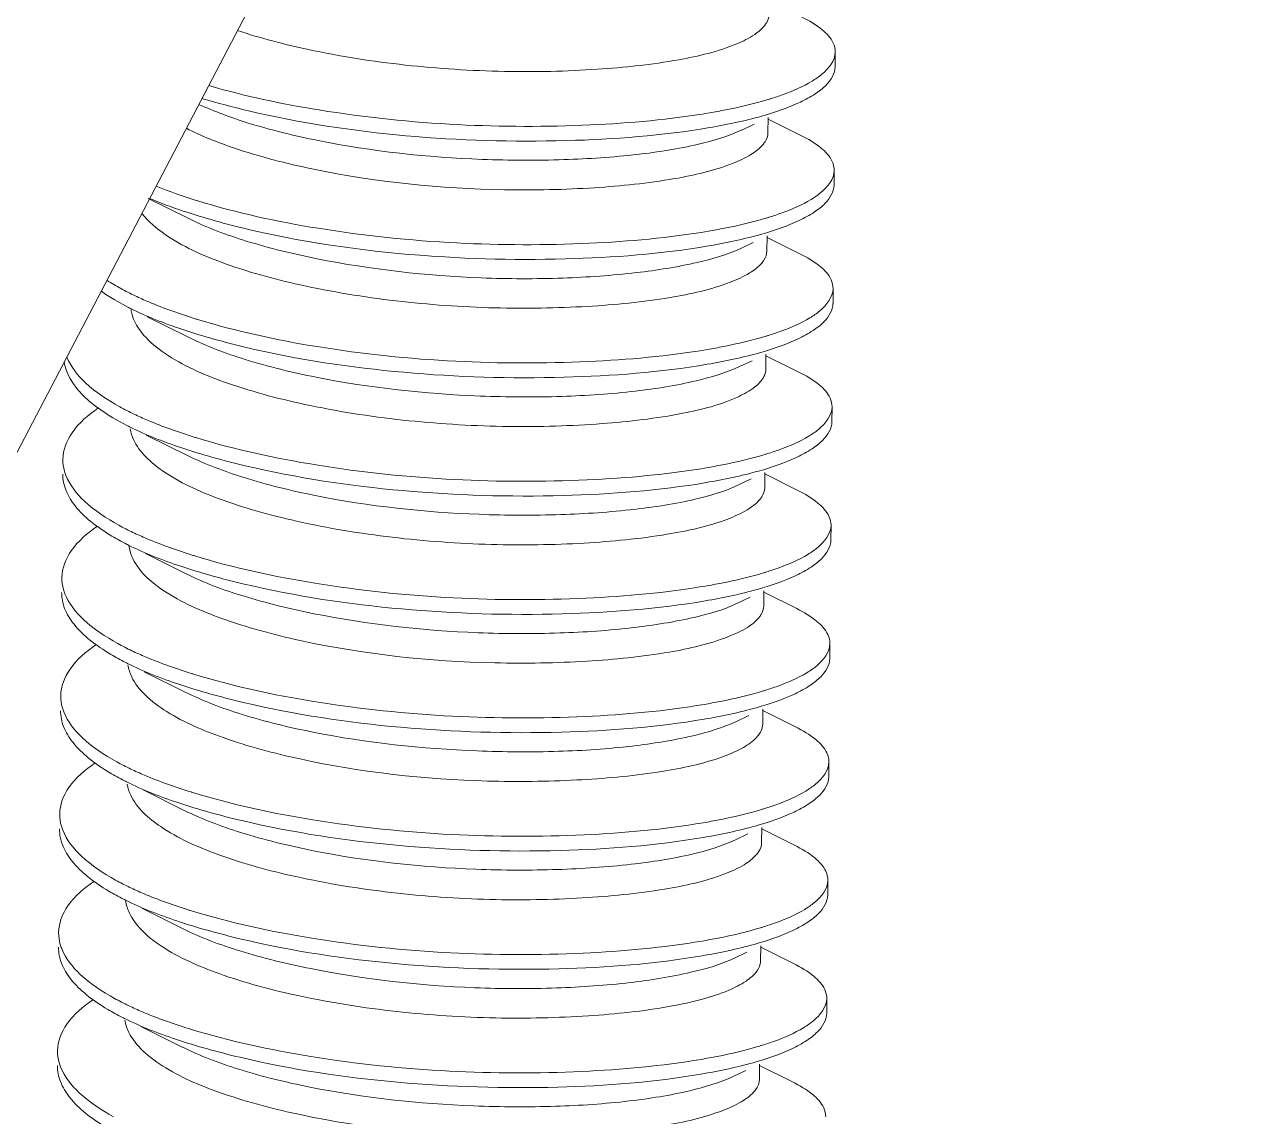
# Model space of a CAD drawing. Header units: millimetres. Extents: x 1334 to 1928, y -1757 to -1337.
# Drawn here: x 1841.753 to 1845.696, y -1485.587 to -1482.034 of the extents above; entities that cross this region are included whole.
import ezdxf

# ---------------------------------------------------------------- set-up
doc = ezdxf.new("R2010")
doc.units = ezdxf.units.MM
doc.header["$LTSCALE"] = 0.1
doc.layers.get('0').update_dxf_attribs({"lineweight": 13})

msp = doc.modelspace()

# ---------------------------------------------------------------- linework, layer by layer
at = {"color": 7, "linetype": 'Continuous'}
for p, q in [((1845.6962, -1475.837), (1838.0075, -1490.5478)), ((1844.3905, -1482.1244), (1844.3901, -1482.1725)), ((1844.1721, -1482.3373), (1844.1717, -1482.387)), ((1844.1721, -1482.3424), (1844.279, -1482.3956)), ((1844.1272, -1482.3587), (1844.0865, -1482.3781)), ((1844.3871, -1482.5093), (1844.3867, -1482.5574)), ((1842.2904, -1482.6673), (1842.1565, -1482.6006)), ((1844.1237, -1482.7435), (1844.0831, -1482.7629)), ((1844.1687, -1482.7221), (1844.1683, -1482.7718)), ((1844.1687, -1482.7272), (1844.2755, -1482.7804)), ((1844.3837, -1482.8941), (1844.3833, -1482.9422)), ((1842.0927, -1482.9554), (1842.0452, -1482.9293)), ((1842.287, -1483.0521), (1842.1531, -1482.9854)), ((1844.1203, -1483.1283), (1844.0796, -1483.1477)), ((1844.1653, -1483.1069), (1844.1648, -1483.1566)), ((1844.1652, -1483.112), (1844.2721, -1483.1652)), ((1844.3803, -1483.2789), (1844.3798, -1483.327)), ((1842.0893, -1483.3402), (1842.0417, -1483.3141)), ((1842.2836, -1483.4369), (1842.1496, -1483.3702)), ((1844.1618, -1483.4917), (1844.1614, -1483.5414)), ((1844.1618, -1483.4968), (1844.2687, -1483.55)), ((1844.1169, -1483.5131), (1844.0762, -1483.5325)), ((1844.3768, -1483.6637), (1844.3764, -1483.7118)), ((1842.0935, -1483.7294), (1842.0972, -1483.7485)), ((1842.2802, -1483.8217), (1842.1477, -1483.7557)), ((1844.1584, -1483.8765), (1844.158, -1483.9262)), ((1844.1584, -1483.8816), (1844.2652, -1483.9348)), ((1844.1134, -1483.8979), (1844.0728, -1483.9173)), ((1844.3734, -1484.0485), (1844.373, -1484.0966)), ((1842.2767, -1484.2065), (1842.1428, -1484.1398)), ((1844.11, -1484.2827), (1844.0694, -1484.3021)), ((1844.155, -1484.2613), (1844.1545, -1484.311)), ((1844.1549, -1484.2664), (1844.2618, -1484.3196)), ((1844.37, -1484.4333), (1844.3695, -1484.4814)), ((1842.2733, -1484.5913), (1842.1394, -1484.5246)), ((1844.1066, -1484.6675), (1844.0659, -1484.6869)), ((1844.1516, -1484.6461), (1844.1511, -1484.6958)), ((1844.1515, -1484.6512), (1844.2584, -1484.7044)), ((1844.3665, -1484.8181), (1844.3661, -1484.8662)), ((1842.2699, -1484.9761), (1842.1359, -1484.9094)), ((1844.1481, -1485.031), (1844.1477, -1485.0806)), ((1844.1481, -1485.036), (1844.255, -1485.0892)), ((1844.1032, -1485.0523), (1844.0625, -1485.0717)), ((1844.3631, -1485.2029), (1844.3627, -1485.251)), ((1842.2664, -1485.3609), (1842.1325, -1485.2942)), ((1844.1447, -1485.4158), (1844.1443, -1485.4654)), ((1844.1447, -1485.4208), (1844.2515, -1485.474)), ((1844.0997, -1485.4371), (1844.0591, -1485.4565))]:
    msp.add_line(p, q, dxfattribs=at)
for centre, radius, start, end in [((1843.8693, -1481.2758), 1.0478, 286.7559, 287.2873), ((1842.9448, -1480.572), 2.131, 252.7477, 252.8982), ((1843.8629, -1481.6498), 1.059, 286.741, 287.267), ((1842.4966, -1482.1126), 0.8912, 241.2181, 244.5474), ((1842.514, -1482.1244), 0.9317, 243.1157, 243.5643), ((1842.9481, -1480.9317), 2.157, 252.7757, 252.9244), ((1843.8569, -1482.0281), 1.066, 286.7691, 287.2911), ((1842.5021, -1482.481), 0.9098, 241.2281, 244.487), ((1842.5117, -1482.5069), 0.9342, 243.1203, 243.5678), ((1842.9397, -1481.3403), 2.1328, 252.7136, 252.8639), ((1843.8597, -1482.4323), 1.0456, 286.7509, 287.2835), ((1842.4942, -1482.8732), 0.9013, 241.2401, 244.5322), ((1842.4477, -1483.0086), 0.8025, 239.3277, 243.2003), ((1842.5049, -1482.8981), 0.927, 243.124, 243.5751), ((1842.9289, -1481.7463), 2.1104, 252.7338, 252.8858), ((1843.8532, -1482.8073), 1.0559, 286.7603, 287.2877), ((1842.4854, -1483.2691), 0.889, 241.2052, 244.5415), ((1842.446, -1483.3909), 0.8055, 239.3192, 243.1751), ((1842.4953, -1483.2958), 0.9127, 243.1048, 243.5625), ((1842.9336, -1482.0991), 2.1434, 252.7791, 252.9288), ((1843.8456, -1483.1815), 1.0671, 286.801, 287.3218), ((1842.493, -1483.6327), 0.9128, 241.2444, 244.4937), ((1842.4531, -1483.7576), 0.8265, 239.3364, 243.0911), ((1842.5052, -1483.6577), 0.9391, 243.0192, 243.4631), ((1842.9377, -1482.4671), 2.1616, 252.7212, 252.8695), ((1843.8502, -1483.5889), 1.0433, 286.7452, 287.279), ((1842.4848, -1484.0261), 0.903, 241.2427, 244.5288), ((1842.4456, -1484.1485), 0.8192, 239.3585, 243.1508), ((1842.4972, -1484.0493), 0.931, 243.0779, 243.5263), ((1842.919, -1482.9007), 2.1105, 252.7223, 252.8742), ((1843.8428, -1483.9614), 1.0563, 286.7611, 287.2882), ((1842.4753, -1484.4234), 0.8891, 241.1955, 244.5301), ((1842.4431, -1484.531), 0.8216, 239.3882, 243.1718), ((1842.498, -1484.4252), 0.9408, 243.0952, 243.5392), ((1842.9158, -1483.2784), 2.1173, 252.7732, 252.9247), ((1843.8369, -1484.3396), 1.0632, 286.7824, 287.3054)]:
    msp.add_arc(centre, radius, start, end, dxfattribs=at)
for points, knots in [([(1842.4466, -1482.0544), (1842.5221, -1482.0796), (1842.7021, -1482.1262), (1842.9929, -1482.1717), (1843.3075, -1482.1917), (1843.6053, -1482.1853), (1843.8585, -1482.1583), (1844.0319, -1482.118), (1844.1248, -1482.0725), (1844.1546, -1482.0472), (1844.1639, -1482.0341)], [0.1209155, 0.1209155, 0.1209155, 0.1209155, 0.2398559, 0.399549, 0.5611024, 0.7117815, 0.8452981, 0.9429042, 0.9758901, 1, 1, 1, 1]), ([(1844.1639, -1482.0341), (1844.1656, -1482.0315), (1844.1716, -1482.0219), (1844.175, -1482.0104), (1844.1751, -1482.0022)], [0, 0, 0, 0, 0.271143, 1, 1, 1, 1]), ([(1844.3905, -1482.1245), (1844.3907, -1482.1145), (1844.3834, -1482.0856), (1844.3441, -1482.0448), (1844.3055, -1482.0223), (1844.2824, -1482.0108)], [0, 0, 0, 0, 0.182671, 0.525985, 1, 1, 1, 1]), ([(1844.3151, -1482.2192), (1844.3262, -1482.2124), (1844.3595, -1482.19), (1844.3902, -1482.1526), (1844.3905, -1482.1245)], [0, 0, 0, 0, 0.31691, 1, 1, 1, 1]), ([(1844.3901, -1482.1724), (1844.3899, -1482.1947), (1844.3673, -1482.2301), (1844.3233, -1482.2633), (1844.2937, -1482.2795), (1844.277, -1482.2875)], [0, 0, 0, 0, 0.399439, 0.66833, 1, 1, 1, 1]), ([(1842.3531, -1482.2334), (1842.4707, -1482.2679), (1842.7396, -1482.3244), (1843.1554, -1482.3677), (1843.5806, -1482.3682), (1843.8537, -1482.344), (1843.9817, -1482.3222)], [0.0196455, 0.0196455, 0.0196455, 0.0196455, 0.2393081, 0.510128, 0.7674754, 1, 1, 1, 1]), ([(1844.1807, -1482.2763), (1844.1941, -1482.2721), (1844.2403, -1482.2566), (1844.2855, -1482.2372), (1844.3151, -1482.2192)], [0, 0, 0, 0, 0.289156, 1, 1, 1, 1]), ([(1843.9813, -1482.3703), (1843.8278, -1482.3965), (1843.4978, -1482.4216), (1842.995, -1482.4071), (1842.5988, -1482.3477), (1842.3812, -1482.2903), (1842.3312, -1482.2752)], [0, 0, 0, 0, 0.2451461, 0.5191189, 0.7912616, 0.8734191, 0.8734191, 0.8734191, 0.8734191]), ([(1842.321, -1482.2948), (1842.3719, -1482.3182), (1842.4998, -1482.3646), (1842.8055, -1482.4392), (1843.1522, -1482.4762), (1843.4998, -1482.4776), (1843.735, -1482.4621), (1843.9292, -1482.4322), (1844.0417, -1482.399), (1844.0864, -1482.3777)], [0.0163337, 0.0163337, 0.0163337, 0.0163337, 0.1083606, 0.238672, 0.5324261, 0.6776914, 0.8091448, 0.9187459, 1, 1, 1, 1]), ([(1844.277, -1482.2875), (1844.2367, -1482.3066), (1844.1389, -1482.3395), (1844.0384, -1482.3605), (1843.9813, -1482.3703)], [0, 0, 0, 0, 0.434742, 1, 1, 1, 1]), ([(1843.9817, -1482.3222), (1843.9991, -1482.3192), (1844.0629, -1482.3075), (1844.1262, -1482.2927), (1844.1714, -1482.2791)], [0, 0, 0, 0, 0.272975, 1, 1, 1, 1]), ([(1842.2804, -1482.3724), (1842.3293, -1482.3979), (1842.4653, -1482.4512), (1842.8076, -1482.5386), (1843.2041, -1482.5783), (1843.5974, -1482.5702), (1843.8458, -1482.5444), (1844.0176, -1482.506), (1844.1123, -1482.4625), (1844.1441, -1482.4386), (1844.1549, -1482.426)], [0.0218929, 0.0218929, 0.0218929, 0.0218929, 0.1059719, 0.242702, 0.559928, 0.708789, 0.8415408, 0.9404738, 0.9746554, 1, 1, 1, 1]), ([(1844.1549, -1482.426), (1844.1575, -1482.4229), (1844.1662, -1482.4116), (1844.1716, -1482.3973), (1844.1717, -1482.387)], [0, 0, 0, 0, 0.279207, 1, 1, 1, 1]), ([(1844.3871, -1482.5093), (1844.3872, -1482.4993), (1844.3798, -1482.4704), (1844.3408, -1482.4295), (1844.3021, -1482.4071), (1844.279, -1482.3956)], [0, 0, 0, 0, 0.182816, 0.525588, 1, 1, 1, 1]), ([(1844.3117, -1482.604), (1844.3228, -1482.5972), (1844.3561, -1482.5748), (1844.3869, -1482.5374), (1844.3871, -1482.5093)], [0, 0, 0, 0, 0.317104, 1, 1, 1, 1]), ([(1844.3867, -1482.5572), (1844.3865, -1482.5795), (1844.3638, -1482.6149), (1844.3198, -1482.6481), (1844.2902, -1482.6644), (1844.2735, -1482.6723)], [0, 0, 0, 0, 0.399324, 0.668868, 1, 1, 1, 1]), ([(1843.9779, -1482.7551), (1843.8244, -1482.7813), (1843.4944, -1482.8065), (1842.9916, -1482.7918), (1842.5752, -1482.7295), (1842.3012, -1482.6543), (1842.1967, -1482.6158), (1842.1611, -1482.6007)], [0, 0, 0, 0, 0.2450994, 0.519159, 0.7912945, 0.9054064, 0.9662471, 0.9662471, 0.9662471, 0.9662471]), ([(1842.3181, -1482.6088), (1842.4458, -1482.6481), (1842.7252, -1482.7081), (1843.152, -1482.7525), (1843.5771, -1482.7531), (1843.8503, -1482.7288), (1843.9783, -1482.707)], [0, 0, 0, 0, 0.23934, 0.510077, 0.767437, 1, 1, 1, 1]), ([(1844.1772, -1482.6611), (1844.1907, -1482.6569), (1844.2369, -1482.6414), (1844.2821, -1482.622), (1844.3117, -1482.604)], [0, 0, 0, 0, 0.289656, 1, 1, 1, 1]), ([(1842.2905, -1482.6673), (1842.3496, -1482.6967), (1842.4867, -1482.7471), (1842.8022, -1482.8231), (1843.1486, -1482.8618), (1843.4964, -1482.8628), (1843.7315, -1482.8466), (1843.9255, -1482.8161), (1844.0383, -1482.784), (1844.0831, -1482.7629)], [0, 0, 0, 0, 0.108411, 0.238483, 0.532433, 0.677682, 0.809227, 0.918674, 1, 1, 1, 1]), ([(1843.9783, -1482.707), (1843.9957, -1482.704), (1844.0595, -1482.6924), (1844.1228, -1482.6775), (1844.1679, -1482.6639)], [0, 0, 0, 0, 0.273071, 1, 1, 1, 1]), ([(1844.2735, -1482.6723), (1844.2333, -1482.6914), (1844.1355, -1482.7243), (1844.035, -1482.7454), (1843.9779, -1482.7551)], [0, 0, 0, 0, 0.434927, 1, 1, 1, 1]), ([(1842.2116, -1482.718), (1842.2676, -1482.7567), (1842.4125, -1482.8211), (1842.6653, -1482.89), (1842.9634, -1482.9387), (1843.2762, -1482.9608), (1843.5747, -1482.956), (1843.8314, -1482.9313), (1844.0093, -1482.8922), (1844.1078, -1482.8483), (1844.1407, -1482.8237), (1844.1516, -1482.8106)], [0, 0, 0, 0, 0.101868, 0.234651, 0.392321, 0.553449, 0.703792, 0.838892, 0.939695, 0.974534, 1, 1, 1, 1]), ([(1844.1516, -1482.8106), (1844.1541, -1482.8076), (1844.1626, -1482.7963), (1844.168, -1482.782), (1844.1681, -1482.7718)], [0, 0, 0, 0, 0.277996, 1, 1, 1, 1]), ([(1844.3836, -1482.8941), (1844.3837, -1482.8841), (1844.3766, -1482.8552), (1844.3373, -1482.8143), (1844.2986, -1482.7919), (1844.2754, -1482.7804)], [0, 0, 0, 0, 0.182493, 0.525339, 1, 1, 1, 1]), ([(1844.3082, -1482.9888), (1844.3194, -1482.982), (1844.3528, -1482.9597), (1844.3832, -1482.9221), (1844.3836, -1482.8941)], [0, 0, 0, 0, 0.31803, 1, 1, 1, 1]), ([(1842.1136, -1482.9173), (1842.1282, -1482.9243), (1842.192, -1482.9529), (1842.2581, -1482.976), (1842.3094, -1482.9919)], [0, 0, 0, 0, 0.232417, 1, 1, 1, 1]), ([(1844.3832, -1482.942), (1844.3831, -1482.9643), (1844.3604, -1482.9997), (1844.3164, -1483.0329), (1844.2868, -1483.0492), (1844.2701, -1483.0571)], [0, 0, 0, 0, 0.399523, 0.669056, 1, 1, 1, 1]), ([(1843.9744, -1483.1399), (1843.821, -1483.1661), (1843.4909, -1483.1913), (1842.988, -1483.1766), (1842.5716, -1483.1143), (1842.277, -1483.0334), (1842.153, -1482.9854), (1842.0993, -1482.9587)], [0, 0, 0, 0, 0.245143, 0.519204, 0.791347, 0.905482, 1, 1, 1, 1]), ([(1842.1006, -1482.9617), (1842.1014, -1482.9676), (1842.1065, -1482.9927), (1842.1192, -1483.0158), (1842.1308, -1483.0315)], [0, 0, 0, 0, 0.233019, 1, 1, 1, 1]), ([(1842.3147, -1482.9936), (1842.4425, -1483.0328), (1842.7218, -1483.093), (1843.1486, -1483.1373), (1843.5737, -1483.1378), (1843.8468, -1483.1136), (1843.9748, -1483.0918)], [0, 0, 0, 0, 0.239391, 0.510105, 0.767352, 1, 1, 1, 1]), ([(1844.1737, -1483.0459), (1844.1872, -1483.0417), (1844.2334, -1483.0262), (1844.2786, -1483.0068), (1844.3082, -1482.9888)], [0, 0, 0, 0, 0.289454, 1, 1, 1, 1]), ([(1842.1308, -1483.0315), (1842.1362, -1483.0387), (1842.1623, -1483.0696), (1842.1948, -1483.0945), (1842.2212, -1483.1115)], [0, 0, 0, 0, 0.222462, 1, 1, 1, 1]), ([(1842.2871, -1483.0516), (1842.3461, -1483.0814), (1842.4832, -1483.1323), (1842.7988, -1483.2086), (1843.1453, -1483.2454), (1843.493, -1483.2479), (1843.7282, -1483.2321), (1843.9222, -1483.2011), (1844.0347, -1483.1681), (1844.0796, -1483.1471)], [0, 0, 0, 0, 0.108509, 0.238653, 0.532436, 0.677642, 0.809214, 0.918698, 1, 1, 1, 1]), ([(1844.2701, -1483.0571), (1844.2298, -1483.0762), (1844.132, -1483.1091), (1844.0315, -1483.1302), (1843.9744, -1483.1399)], [0, 0, 0, 0, 0.435068, 1, 1, 1, 1]), ([(1843.9748, -1483.0918), (1843.9923, -1483.0888), (1844.0561, -1483.0772), (1844.1193, -1483.0623), (1844.1644, -1483.0487)], [0, 0, 0, 0, 0.273198, 1, 1, 1, 1]), ([(1842.0417, -1483.3141), (1842.0177, -1483.2998), (1841.9746, -1483.2705), (1841.9149, -1483.2144), (1841.8879, -1483.1625), (1841.8832, -1483.1324)], [0, 0, 0, 0, 0.3146154, 0.5822815, 0.9238418, 0.9238418, 0.9238418, 0.9238418]), ([(1841.8921, -1483.1165), (1841.9047, -1483.1486), (1841.957, -1483.2131), (1842.0244, -1483.2566), (1842.0641, -1483.2785)], [0, 0, 0, 0, 0.432167, 1, 1, 1, 1]), ([(1842.2212, -1483.1115), (1842.2808, -1483.15), (1842.4335, -1483.2141), (1842.6969, -1483.2824), (1843.0038, -1483.3285), (1843.3216, -1483.3465), (1843.62, -1483.3382), (1843.8702, -1483.309), (1844.039, -1483.2669), (1844.1256, -1483.2194), (1844.1519, -1483.1933), (1844.1588, -1483.1799)], [0, 0, 0, 0, 0.106143, 0.244908, 0.406927, 0.569276, 0.720595, 0.85255, 0.946509, 0.977466, 1, 1, 1, 1]), ([(1844.3803, -1483.2789), (1844.3804, -1483.2689), (1844.3731, -1483.24), (1844.3339, -1483.1992), (1844.2952, -1483.1767), (1844.2721, -1483.1652)], [0, 0, 0, 0, 0.182662, 0.525902, 1, 1, 1, 1]), ([(1841.993, -1483.283), (1841.9614, -1483.3051), (1841.907, -1483.3497), (1841.8789, -1483.4182), (1841.8787, -1483.4487)], [0, 0, 0, 0, 0.558994, 1, 1, 1, 1]), ([(1842.1102, -1483.3021), (1842.1248, -1483.3091), (1842.1885, -1483.3377), (1842.2547, -1483.3608), (1842.3059, -1483.3767)], [0, 0, 0, 0, 0.231615, 1, 1, 1, 1]), ([(1844.3048, -1483.3736), (1844.3159, -1483.3669), (1844.3493, -1483.3444), (1844.3799, -1483.307), (1844.3803, -1483.2789)], [0, 0, 0, 0, 0.317154, 1, 1, 1, 1]), ([(1844.3798, -1483.3269), (1844.3797, -1483.3491), (1844.3569, -1483.3845), (1844.313, -1483.4178), (1844.2834, -1483.434), (1844.2667, -1483.4419)], [0, 0, 0, 0, 0.39969, 0.66864, 1, 1, 1, 1]), ([(1843.971, -1483.5247), (1843.8175, -1483.5508), (1843.4875, -1483.5761), (1842.9846, -1483.5614), (1842.5682, -1483.4991), (1842.2736, -1483.4181), (1842.1496, -1483.3702), (1842.0958, -1483.3435)], [0, 0, 0, 0, 0.245194, 0.51919, 0.791345, 0.905531, 1, 1, 1, 1]), ([(1842.0978, -1483.3503), (1842.0997, -1483.3623), (1842.118, -1483.4182), (1842.1646, -1483.4595), (1842.2021, -1483.4858)], [0, 0, 0, 0, 0.209243, 1, 1, 1, 1]), ([(1842.3113, -1483.3784), (1842.4389, -1483.4177), (1842.7183, -1483.4777), (1843.1451, -1483.5221), (1843.5702, -1483.5226), (1843.8434, -1483.4985), (1843.9714, -1483.4766)], [0, 0, 0, 0, 0.239328, 0.510059, 0.767458, 1, 1, 1, 1]), ([(1844.1704, -1483.4307), (1844.1838, -1483.4265), (1844.23, -1483.411), (1844.2752, -1483.3916), (1844.3048, -1483.3736)], [0, 0, 0, 0, 0.289176, 1, 1, 1, 1]), ([(1841.8787, -1483.4487), (1841.8786, -1483.4619), (1841.8812, -1483.48), (1841.887, -1483.497), (1841.8887, -1483.5013)], [0, 0, 0, 0, 0.740902, 1, 1, 1, 1]), ([(1842.2838, -1483.4364), (1842.3429, -1483.4658), (1842.4799, -1483.5166), (1842.7952, -1483.5936), (1843.1419, -1483.6307), (1843.4896, -1483.632), (1843.7247, -1483.6164), (1843.9189, -1483.5866), (1844.0314, -1483.5535), (1844.0761, -1483.5322)], [0, 0, 0, 0, 0.108352, 0.238658, 0.532426, 0.677695, 0.809146, 0.918743, 1, 1, 1, 1]), ([(1844.2667, -1483.4419), (1844.2264, -1483.461), (1844.1286, -1483.4939), (1844.0281, -1483.515), (1843.971, -1483.5247)], [0, 0, 0, 0, 0.435011, 1, 1, 1, 1]), ([(1843.9714, -1483.4766), (1843.9888, -1483.4736), (1844.0526, -1483.4619), (1844.1159, -1483.4471), (1844.1611, -1483.4335)], [0, 0, 0, 0, 0.272952, 1, 1, 1, 1]), ([(1842.0383, -1483.6989), (1842.0143, -1483.6846), (1841.9712, -1483.6553), (1841.9067, -1483.5946), (1841.8778, -1483.5341), (1841.8782, -1483.497)], [0, 0, 0, 0, 0.314543, 0.582275, 1, 1, 1, 1]), ([(1842.2021, -1483.4858), (1842.2576, -1483.5247), (1842.402, -1483.5893), (1842.654, -1483.6587), (1842.952, -1483.7078), (1843.2651, -1483.7303), (1843.5643, -1483.726), (1843.8218, -1483.7011), (1844.0007, -1483.6626), (1844.0997, -1483.6184), (1844.133, -1483.5939), (1844.1442, -1483.5809)], [0, 0, 0, 0, 0.101356, 0.233656, 0.391006, 0.552259, 0.702794, 0.838089, 0.939365, 0.974303, 1, 1, 1, 1]), ([(1841.8887, -1483.5013), (1841.9013, -1483.5334), (1841.9536, -1483.5978), (1842.0209, -1483.6415), (1842.0606, -1483.6633)], [0, 0, 0, 0, 0.432191, 1, 1, 1, 1]), ([(1844.1442, -1483.5809), (1844.1469, -1483.5778), (1844.1558, -1483.5664), (1844.1613, -1483.5518), (1844.1614, -1483.5414)], [0, 0, 0, 0, 0.279941, 1, 1, 1, 1]), ([(1844.3768, -1483.6637), (1844.3769, -1483.6537), (1844.3695, -1483.6248), (1844.3305, -1483.5839), (1844.2918, -1483.5615), (1844.2687, -1483.55)], [0, 0, 0, 0, 0.182817, 0.525618, 1, 1, 1, 1]), ([(1841.9896, -1483.6678), (1841.958, -1483.6899), (1841.9035, -1483.7345), (1841.8757, -1483.803), (1841.8753, -1483.8335)], [0, 0, 0, 0, 0.558751, 1, 1, 1, 1]), ([(1842.1067, -1483.6869), (1842.1213, -1483.6939), (1842.1851, -1483.7224), (1842.2512, -1483.7456), (1842.3025, -1483.7615)], [0, 0, 0, 0, 0.23125, 1, 1, 1, 1]), ([(1844.3014, -1483.7584), (1844.3125, -1483.7516), (1844.3458, -1483.7292), (1844.3766, -1483.6918), (1844.3768, -1483.6637)], [0, 0, 0, 0, 0.316857, 1, 1, 1, 1]), ([(1843.9676, -1483.9095), (1843.8141, -1483.9357), (1843.4841, -1483.9609), (1842.9812, -1483.9463), (1842.5649, -1483.8839), (1842.2702, -1483.803), (1842.1461, -1483.755), (1842.0924, -1483.7283)], [0, 0, 0, 0, 0.245205, 0.519144, 0.791321, 0.905488, 1, 1, 1, 1]), ([(1844.3764, -1483.7117), (1844.3761, -1483.7339), (1844.3536, -1483.7693), (1844.3096, -1483.8026), (1844.28, -1483.8188), (1844.2633, -1483.8267)], [0, 0, 0, 0, 0.399515, 0.668198, 1, 1, 1, 1]), ([(1842.0972, -1483.7485), (1842.1004, -1483.76), (1842.1236, -1483.8127), (1842.1698, -1483.8513), (1842.2071, -1483.8764)], [0, 0, 0, 0, 0.209387, 1, 1, 1, 1]), ([(1842.3078, -1483.7632), (1842.4355, -1483.8025), (1842.7149, -1483.8625), (1843.1417, -1483.9069), (1843.5668, -1483.9075), (1843.84, -1483.8832), (1843.968, -1483.8614)], [0, 0, 0, 0, 0.239336, 0.510066, 0.767457, 1, 1, 1, 1]), ([(1844.1669, -1483.8155), (1844.1804, -1483.8113), (1844.2266, -1483.7958), (1844.2718, -1483.7764), (1844.3014, -1483.7584)], [0, 0, 0, 0, 0.289323, 1, 1, 1, 1]), ([(1841.8753, -1483.8335), (1841.8751, -1483.8467), (1841.8777, -1483.8648), (1841.8835, -1483.8818), (1841.8852, -1483.8861)], [0, 0, 0, 0, 0.740756, 1, 1, 1, 1]), ([(1842.2802, -1483.8217), (1842.3393, -1483.8512), (1842.4764, -1483.9015), (1842.7919, -1483.9775), (1843.1384, -1484.0161), (1843.4861, -1484.0173), (1843.7212, -1484.0011), (1843.9152, -1483.9705), (1844.028, -1483.9384), (1844.0728, -1483.9173)], [0, 0, 0, 0, 0.108424, 0.238482, 0.532433, 0.677676, 0.809232, 0.918669, 1, 1, 1, 1]), ([(1844.2633, -1483.8267), (1844.223, -1483.8458), (1844.1252, -1483.8787), (1844.0247, -1483.8998), (1843.9676, -1483.9095)], [0, 0, 0, 0, 0.434922, 1, 1, 1, 1]), ([(1843.968, -1483.8614), (1843.9854, -1483.8584), (1844.0492, -1483.8468), (1844.1125, -1483.8319), (1844.1577, -1483.8183)], [0, 0, 0, 0, 0.273224, 1, 1, 1, 1]), ([(1842.0349, -1484.0837), (1842.0109, -1484.0694), (1841.9678, -1484.0404), (1841.9155, -1483.9904), (1841.8824, -1483.9375), (1841.8746, -1483.8994), (1841.8748, -1483.8818)], [0, 0, 0, 0, 0.31264, 0.578697, 0.802795, 1, 1, 1, 1]), ([(1841.8852, -1483.8861), (1841.8978, -1483.9182), (1841.9501, -1483.9826), (1842.0175, -1484.0262), (1842.0572, -1484.0481)], [0, 0, 0, 0, 0.432418, 1, 1, 1, 1]), ([(1842.2071, -1483.8764), (1842.2641, -1483.9146), (1842.4107, -1483.9783), (1842.7684, -1484.0741), (1843.1711, -1484.1172), (1843.5733, -1484.11), (1843.8281, -1484.0846), (1844.0039, -1484.0451), (1844.1005, -1484.001), (1844.1325, -1483.9763), (1844.1428, -1483.9632)], [0, 0, 0, 0, 0.103056, 0.23719, 0.556158, 0.706499, 0.840914, 0.940625, 0.974962, 1, 1, 1, 1]), ([(1844.1428, -1483.9632), (1844.1451, -1483.9603), (1844.1529, -1483.9494), (1844.1577, -1483.9359), (1844.1578, -1483.9262)], [0, 0, 0, 0, 0.275665, 1, 1, 1, 1]), ([(1844.3732, -1484.0485), (1844.3734, -1484.0386), (1844.3663, -1484.0096), (1844.327, -1483.9688), (1844.2884, -1483.9463), (1844.2652, -1483.9348)], [0, 0, 0, 0, 0.182368, 0.525216, 1, 1, 1, 1]), ([(1844.2982, -1484.1432), (1844.3094, -1484.1365), (1844.3428, -1484.1141), (1844.3727, -1484.0765), (1844.3732, -1484.0485)], [0, 0, 0, 0, 0.318469, 1, 1, 1, 1]), ([(1841.9862, -1484.0526), (1841.9546, -1484.0747), (1841.9002, -1484.1193), (1841.8722, -1484.1878), (1841.8718, -1484.2183)], [0, 0, 0, 0, 0.558562, 1, 1, 1, 1]), ([(1842.1033, -1484.0717), (1842.1179, -1484.0787), (1842.1817, -1484.1073), (1842.2478, -1484.1304), (1842.2991, -1484.1463)], [0, 0, 0, 0, 0.232179, 1, 1, 1, 1]), ([(1843.9641, -1484.2943), (1843.8107, -1484.3205), (1843.4807, -1484.3457), (1842.9778, -1484.3311), (1842.5615, -1484.2686), (1842.2668, -1484.1879), (1842.1428, -1484.1398), (1842.089, -1484.1131)], [0, 0, 0, 0, 0.245119, 0.51911, 0.791334, 0.905406, 1, 1, 1, 1]), ([(1842.0905, -1484.1173), (1842.0924, -1484.1309), (1842.1043, -1484.1676), (1842.1478, -1484.2216), (1842.1916, -1484.2539), (1842.217, -1484.2698)], [0, 0, 0, 0, 0.202307, 0.558435, 1, 1, 1, 1]), ([(1844.3729, -1484.0965), (1844.3726, -1484.1187), (1844.3502, -1484.1541), (1844.3061, -1484.1873), (1844.2765, -1484.2036), (1844.2598, -1484.2115)], [0, 0, 0, 0, 0.399135, 0.668459, 1, 1, 1, 1]), ([(1842.3044, -1484.148), (1842.4321, -1484.1872), (1842.7115, -1484.2474), (1843.1383, -1484.2917), (1843.5634, -1484.2922), (1843.8366, -1484.2681), (1843.9646, -1484.2462)], [0, 0, 0, 0, 0.239366, 0.510117, 0.767365, 1, 1, 1, 1]), ([(1844.1634, -1484.2003), (1844.1768, -1484.1961), (1844.2231, -1484.1806), (1844.2684, -1484.1612), (1844.2982, -1484.1432)], [0, 0, 0, 0, 0.288621, 1, 1, 1, 1]), ([(1842.2768, -1484.206), (1842.3359, -1484.2358), (1842.4729, -1484.2867), (1842.7885, -1484.3631), (1843.1351, -1484.3997), (1843.4827, -1484.4022), (1843.7179, -1484.3865), (1843.912, -1484.3556), (1844.0244, -1484.3225), (1844.0693, -1484.3015)], [0, 0, 0, 0, 0.108503, 0.238667, 0.532435, 0.677644, 0.809206, 0.918705, 1, 1, 1, 1]), ([(1843.9646, -1484.2462), (1843.982, -1484.2433), (1844.0458, -1484.2316), (1844.109, -1484.2167), (1844.1541, -1484.2031)], [0, 0, 0, 0, 0.273353, 1, 1, 1, 1]), ([(1841.8718, -1484.2183), (1841.8717, -1484.2316), (1841.8743, -1484.2496), (1841.8801, -1484.2666), (1841.8818, -1484.2709)], [0, 0, 0, 0, 0.740795, 1, 1, 1, 1]), ([(1844.2598, -1484.2115), (1844.2196, -1484.2306), (1844.1218, -1484.2635), (1844.0213, -1484.2846), (1843.9641, -1484.2943)], [0, 0, 0, 0, 0.434827, 1, 1, 1, 1]), ([(1842.0316, -1484.4685), (1842.0076, -1484.4542), (1841.9643, -1484.4252), (1841.9121, -1484.3752), (1841.8789, -1484.3223), (1841.8713, -1484.2842), (1841.8715, -1484.2666)], [0, 0, 0, 0, 0.312937, 0.579028, 0.803025, 1, 1, 1, 1]), ([(1841.8818, -1484.2709), (1841.8944, -1484.303), (1841.9468, -1484.3675), (1842.0141, -1484.4111), (1842.0538, -1484.4329)], [0, 0, 0, 0, 0.432321, 1, 1, 1, 1]), ([(1842.217, -1484.2698), (1842.2739, -1484.3055), (1842.417, -1484.3659), (1842.7635, -1484.4578), (1843.1519, -1484.5004), (1843.5415, -1484.4961), (1843.7933, -1484.4736), (1843.9715, -1484.438), (1844.0748, -1484.3973), (1844.1117, -1484.3746), (1844.1254, -1484.3625)], [0, 0, 0, 0, 0.102685, 0.235145, 0.548008, 0.695897, 0.830516, 0.934597, 0.971974, 1, 1, 1, 1]), ([(1844.1254, -1484.3625), (1844.1298, -1484.3586), (1844.144, -1484.3448), (1844.1544, -1484.3251), (1844.1545, -1484.311)], [0, 0, 0, 0, 0.293679, 1, 1, 1, 1]), ([(1844.3699, -1484.4333), (1844.37, -1484.4234), (1844.3628, -1484.3944), (1844.3236, -1484.3536), (1844.285, -1484.3312), (1844.2618, -1484.3196)], [0, 0, 0, 0, 0.182701, 0.52565, 1, 1, 1, 1]), ([(1841.9828, -1484.4374), (1841.9511, -1484.4595), (1841.8967, -1484.5041), (1841.8686, -1484.5726), (1841.8684, -1484.6031)], [0, 0, 0, 0, 0.558918, 1, 1, 1, 1]), ([(1844.2945, -1484.528), (1844.3057, -1484.5213), (1844.339, -1484.4989), (1844.3697, -1484.4614), (1844.3699, -1484.4333)], [0, 0, 0, 0, 0.317455, 1, 1, 1, 1]), ([(1842.0999, -1484.4565), (1842.1145, -1484.4635), (1842.1783, -1484.4921), (1842.2444, -1484.5152), (1842.2956, -1484.5311)], [0, 0, 0, 0, 0.232013, 1, 1, 1, 1]), ([(1844.3695, -1484.4813), (1844.3692, -1484.5035), (1844.3467, -1484.539), (1844.3027, -1484.5721), (1844.2731, -1484.5884), (1844.2564, -1484.5963)], [0, 0, 0, 0, 0.399206, 0.669003, 1, 1, 1, 1]), ([(1843.9607, -1484.6791), (1843.8073, -1484.7053), (1843.4773, -1484.7305), (1842.9744, -1484.716), (1842.5581, -1484.6532), (1842.2633, -1484.5728), (1842.1393, -1484.5247), (1842.0856, -1484.4979)], [0, 0, 0, 0, 0.245095, 0.519116, 0.791339, 0.905484, 1, 1, 1, 1]), ([(1842.0877, -1484.5061), (1842.0899, -1484.5183), (1842.1095, -1484.5755), (1842.158, -1484.6172), (1842.197, -1484.6438)], [0, 0, 0, 0, 0.208219, 1, 1, 1, 1]), ([(1842.301, -1484.5328), (1842.4287, -1484.5721), (1842.7081, -1484.6321), (1843.1349, -1484.6765), (1843.56, -1484.6771), (1843.8332, -1484.6529), (1843.9611, -1484.631)], [0, 0, 0, 0, 0.239346, 0.510068, 0.76744, 1, 1, 1, 1]), ([(1844.1601, -1484.5851), (1844.1736, -1484.5809), (1844.2197, -1484.5655), (1844.2649, -1484.546), (1844.2945, -1484.528)], [0, 0, 0, 0, 0.289262, 1, 1, 1, 1]), ([(1841.8684, -1484.6031), (1841.8683, -1484.6164), (1841.8709, -1484.6344), (1841.8767, -1484.6514), (1841.8784, -1484.6557)], [0, 0, 0, 0, 0.740867, 1, 1, 1, 1]), ([(1842.2735, -1484.5908), (1842.3326, -1484.6202), (1842.4696, -1484.671), (1842.7849, -1484.748), (1843.1316, -1484.7852), (1843.4793, -1484.7864), (1843.7144, -1484.7708), (1843.9085, -1484.741), (1844.0211, -1484.7079), (1844.0658, -1484.6866)], [0, 0, 0, 0, 0.108346, 0.238643, 0.532427, 0.677698, 0.809148, 0.918739, 1, 1, 1, 1]), ([(1844.2564, -1484.5963), (1844.2161, -1484.6154), (1844.1183, -1484.6483), (1844.0179, -1484.6694), (1843.9607, -1484.6791)], [0, 0, 0, 0, 0.434774, 1, 1, 1, 1]), ([(1843.9611, -1484.631), (1843.9786, -1484.6281), (1844.0424, -1484.6163), (1844.1056, -1484.6015), (1844.1508, -1484.588)], [0, 0, 0, 0, 0.272936, 1, 1, 1, 1]), ([(1842.0281, -1484.8533), (1842.004, -1484.839), (1841.9608, -1484.81), (1841.9087, -1484.7599), (1841.8755, -1484.7071), (1841.8678, -1484.669), (1841.868, -1484.6514)], [0, 0, 0, 0, 0.313091, 0.579023, 0.803027, 1, 1, 1, 1]), ([(1841.8784, -1484.6557), (1841.891, -1484.6878), (1841.9433, -1484.7522), (1842.0106, -1484.7959), (1842.0503, -1484.8177)], [0, 0, 0, 0, 0.432178, 1, 1, 1, 1]), ([(1842.197, -1484.6438), (1842.2532, -1484.6822), (1842.3984, -1484.746), (1842.6509, -1484.8147), (1842.9484, -1484.8629), (1843.2602, -1484.8848), (1843.5577, -1484.8801), (1843.8135, -1484.8552), (1843.9912, -1484.8167), (1844.0896, -1484.7728), (1844.1226, -1484.7483), (1844.1338, -1484.7354)], [0, 0, 0, 0, 0.102112, 0.235181, 0.392687, 0.553589, 0.703753, 0.8386, 0.939509, 0.974377, 1, 1, 1, 1]), ([(1844.1338, -1484.7354), (1844.1364, -1484.7323), (1844.1453, -1484.7209), (1844.151, -1484.7063), (1844.1511, -1484.6958)], [0, 0, 0, 0, 0.279768, 1, 1, 1, 1]), ([(1844.3665, -1484.8181), (1844.3666, -1484.8082), (1844.3592, -1484.7793), (1844.3202, -1484.7383), (1844.2815, -1484.716), (1844.2583, -1484.7044)], [0, 0, 0, 0, 0.182797, 0.525627, 1, 1, 1, 1]), ([(1841.9793, -1484.8222), (1841.9477, -1484.8443), (1841.8932, -1484.8889), (1841.8654, -1484.9574), (1841.865, -1484.9879)], [0, 0, 0, 0, 0.559031, 1, 1, 1, 1]), ([(1844.2911, -1484.9128), (1844.3022, -1484.9061), (1844.3355, -1484.8836), (1844.3663, -1484.8462), (1844.3665, -1484.8181)], [0, 0, 0, 0, 0.316802, 1, 1, 1, 1]), ([(1842.0964, -1484.8413), (1842.111, -1484.8483), (1842.1748, -1484.8769), (1842.2409, -1484.9), (1842.2922, -1484.916)], [0, 0, 0, 0, 0.231326, 1, 1, 1, 1]), ([(1844.3661, -1484.8661), (1844.3658, -1484.8883), (1844.3432, -1484.9238), (1844.2992, -1484.957), (1844.2696, -1484.9732), (1844.2529, -1484.9811)], [0, 0, 0, 0, 0.399479, 0.668809, 1, 1, 1, 1]), ([(1843.9573, -1485.0639), (1843.8038, -1485.0901), (1843.4738, -1485.1153), (1842.9709, -1485.1007), (1842.5545, -1485.0383), (1842.2599, -1484.9574), (1842.1359, -1484.9094), (1842.0822, -1484.8827)], [0, 0, 0, 0, 0.24516, 0.519165, 0.791376, 0.905556, 1, 1, 1, 1]), ([(1842.2976, -1484.9176), (1842.4252, -1484.957), (1842.7046, -1485.0169), (1843.1314, -1485.0613), (1843.5565, -1485.0619), (1843.8297, -1485.0376), (1843.9577, -1485.0158)], [0, 0, 0, 0, 0.239322, 0.510049, 0.767463, 1, 1, 1, 1]), ([(1844.1567, -1484.9699), (1844.1701, -1484.9657), (1844.2163, -1484.9503), (1844.2615, -1484.9308), (1844.2911, -1484.9128)], [0, 0, 0, 0, 0.289225, 1, 1, 1, 1]), ([(1842.0951, -1484.9249), (1842.0997, -1484.9346), (1842.1259, -1484.9778), (1842.1663, -1485.0105), (1842.1992, -1485.0323)], [0, 0, 0, 0, 0.213778, 1, 1, 1, 1]), ([(1841.865, -1484.9879), (1841.8648, -1485.0012), (1841.8674, -1485.0192), (1841.8732, -1485.0362), (1841.8749, -1485.0405)], [0, 0, 0, 0, 0.740786, 1, 1, 1, 1]), ([(1842.2699, -1484.9761), (1842.329, -1485.0056), (1842.4661, -1485.056), (1842.7816, -1485.132), (1843.1281, -1485.1705), (1843.4759, -1485.1718), (1843.711, -1485.1555), (1843.9049, -1485.1249), (1844.0177, -1485.0927), (1844.0625, -1485.0716)], [0, 0, 0, 0, 0.108439, 0.238485, 0.532434, 0.677671, 0.809238, 0.918666, 1, 1, 1, 1]), ([(1844.2529, -1484.9811), (1844.2126, -1485.0002), (1844.1149, -1485.0332), (1844.0144, -1485.0542), (1843.9573, -1485.0639)], [0, 0, 0, 0, 0.434753, 1, 1, 1, 1]), ([(1843.9577, -1485.0158), (1843.9752, -1485.0129), (1844.039, -1485.0012), (1844.1022, -1484.9864), (1844.1474, -1484.9728)], [0, 0, 0, 0, 0.273248, 1, 1, 1, 1]), ([(1842.0247, -1485.2381), (1842.0006, -1485.2238), (1841.9574, -1485.1948), (1841.9053, -1485.1447), (1841.8721, -1485.0919), (1841.8644, -1485.0539), (1841.8646, -1485.0362)], [0, 0, 0, 0, 0.312926, 0.578884, 0.803, 1, 1, 1, 1]), ([(1842.1992, -1485.0323), (1842.2569, -1485.0706), (1842.4054, -1485.1346), (1842.6631, -1485.2028), (1842.9648, -1485.25), (1843.2792, -1485.2703), (1843.5767, -1485.2634), (1843.8019, -1485.2405), (1843.953, -1485.2078), (1844.0364, -1485.181), (1844.0968, -1485.1511), (1844.1269, -1485.1261), (1844.1362, -1485.1128)], [0, 0, 0, 0, 0.103881, 0.239626, 0.399237, 0.560702, 0.711271, 0.844925, 0.899102, 0.942804, 0.975797, 1, 1, 1, 1]), ([(1841.8749, -1485.0405), (1841.8875, -1485.0726), (1841.9398, -1485.1371), (1842.0072, -1485.1807), (1842.0469, -1485.2025)], [0, 0, 0, 0, 0.432346, 1, 1, 1, 1]), ([(1844.1362, -1485.1128), (1844.138, -1485.1103), (1844.1441, -1485.1006), (1844.1475, -1485.089), (1844.1476, -1485.0806)], [0, 0, 0, 0, 0.270979, 1, 1, 1, 1]), ([(1844.363, -1485.2029), (1844.3632, -1485.193), (1844.356, -1485.164), (1844.3168, -1485.1232), (1844.2781, -1485.1007), (1844.2549, -1485.0892)], [0, 0, 0, 0, 0.182538, 0.525492, 1, 1, 1, 1]), ([(1841.976, -1485.207), (1841.9443, -1485.2291), (1841.8899, -1485.2737), (1841.8618, -1485.3422), (1841.8615, -1485.3727)], [0, 0, 0, 0, 0.558519, 1, 1, 1, 1]), ([(1842.093, -1485.2261), (1842.1076, -1485.2331), (1842.1714, -1485.2617), (1842.2375, -1485.2849), (1842.2888, -1485.3008)], [0, 0, 0, 0, 0.231776, 1, 1, 1, 1]), ([(1844.2877, -1485.2976), (1844.2988, -1485.2908), (1844.3321, -1485.2684), (1844.3627, -1485.231), (1844.363, -1485.2029)], [0, 0, 0, 0, 0.31751, 1, 1, 1, 1]), ([(1843.9538, -1485.4487), (1843.8004, -1485.475), (1843.4704, -1485.5001), (1842.9675, -1485.4855), (1842.5511, -1485.4231), (1842.2565, -1485.3422), (1842.1324, -1485.2942), (1842.0788, -1485.2675)], [0, 0, 0, 0, 0.245197, 0.519158, 0.791336, 0.90557, 1, 1, 1, 1]), ([(1842.0804, -1485.2729), (1842.0825, -1485.2869), (1842.0954, -1485.3246), (1842.1413, -1485.3796), (1842.1871, -1485.4124), (1842.2136, -1485.4286)], [0, 0, 0, 0, 0.201056, 0.557295, 1, 1, 1, 1]), ([(1844.3627, -1485.2509), (1844.3625, -1485.2732), (1844.3398, -1485.3085), (1844.2959, -1485.3418), (1844.2662, -1485.358), (1844.2495, -1485.3659)], [0, 0, 0, 0, 0.399631, 0.668383, 1, 1, 1, 1]), ([(1842.2941, -1485.3024), (1842.4218, -1485.3416), (1842.7012, -1485.4018), (1843.128, -1485.4461), (1843.5531, -1485.4467), (1843.8263, -1485.4225), (1843.9543, -1485.4007)], [0, 0, 0, 0, 0.239347, 0.510112, 0.767399, 1, 1, 1, 1]), ([(1844.1531, -1485.3547), (1844.1666, -1485.3505), (1844.2128, -1485.335), (1844.2581, -1485.3157), (1844.2877, -1485.2976)], [0, 0, 0, 0, 0.289509, 1, 1, 1, 1]), ([(1841.8615, -1485.3727), (1841.8614, -1485.386), (1841.864, -1485.404), (1841.8698, -1485.421), (1841.8715, -1485.4253)], [0, 0, 0, 0, 0.740699, 1, 1, 1, 1]), ([(1842.2666, -1485.3604), (1842.3256, -1485.3901), (1842.4626, -1485.4411), (1842.7782, -1485.5176), (1843.1248, -1485.5541), (1843.4724, -1485.5566), (1843.7076, -1485.5409), (1843.9017, -1485.5101), (1844.0141, -1485.477), (1844.059, -1485.4559)], [0, 0, 0, 0, 0.108495, 0.23868, 0.532434, 0.677646, 0.809198, 0.918711, 1, 1, 1, 1]), ([(1844.2495, -1485.3659), (1844.2092, -1485.3851), (1844.1115, -1485.418), (1844.011, -1485.439), (1843.9538, -1485.4487)], [0, 0, 0, 0, 0.434678, 1, 1, 1, 1]), ([(1843.9543, -1485.4007), (1843.9718, -1485.3977), (1844.0355, -1485.386), (1844.0987, -1485.3712), (1844.1439, -1485.3576)], [0, 0, 0, 0, 0.273143, 1, 1, 1, 1]), ([(1842.0212, -1485.6229), (1841.9971, -1485.6087), (1841.954, -1485.5796), (1841.9019, -1485.5295), (1841.8687, -1485.4767), (1841.861, -1485.4387), (1841.8611, -1485.421)], [0, 0, 0, 0, 0.312616, 0.578732, 0.802913, 1, 1, 1, 1]), ([(1841.8715, -1485.4253), (1841.8841, -1485.4575), (1841.9365, -1485.5218), (1842.0038, -1485.5655), (1842.0435, -1485.5873)], [0, 0, 0, 0, 0.432696, 1, 1, 1, 1]), ([(1842.2136, -1485.4286), (1842.272, -1485.4641), (1842.4182, -1485.5241), (1842.769, -1485.615), (1843.1605, -1485.6558), (1843.5507, -1485.6496), (1843.8002, -1485.6255), (1843.9749, -1485.5888), (1844.0741, -1485.5469), (1844.1086, -1485.5237), (1844.121, -1485.5114)], [0, 0, 0, 0, 0.104565, 0.239338, 0.554067, 0.702154, 0.835733, 0.93735, 0.97324, 1, 1, 1, 1]), ([(1844.121, -1485.5114), (1844.1246, -1485.5079), (1844.1362, -1485.4951), (1844.1442, -1485.4778), (1844.1442, -1485.4654)], [0, 0, 0, 0, 0.287168, 1, 1, 1, 1]), ([(1844.3597, -1485.5877), (1844.3598, -1485.5778), (1844.3525, -1485.5488), (1844.3133, -1485.508), (1844.2747, -1485.4856), (1844.2515, -1485.474)], [0, 0, 0, 0, 0.182739, 0.525594, 1, 1, 1, 1])]:
    msp.add_open_spline(points, degree=3, knots=knots, dxfattribs=at)
for points in [[(1842.1819, -1482.5609), (1842.2248, -1482.5783), (1842.2686, -1482.5934), (1842.3128, -1482.6071)], [(1842.1358, -1482.6491), (1842.1564, -1482.6762), (1842.1838, -1482.6988), (1842.2116, -1482.718)], [(1842.0221, -1482.8667), (1842.0369, -1482.8763), (1842.0521, -1482.8852), (1842.0675, -1482.8937)], [(1842.0452, -1482.9293), (1842.0309, -1482.9208), (1842.017, -1482.9119), (1842.0035, -1482.9023)], [(1841.8919, -1483.1159), (1841.8919, -1483.1161), (1841.892, -1483.1163), (1841.8921, -1483.1165)], [(1844.1588, -1483.1799), (1844.1624, -1483.1727), (1844.1647, -1483.1646), (1844.1648, -1483.1566)], [(1842.0833, -1484.8845), (1842.0849, -1484.8985), (1842.0892, -1484.9122), (1842.0951, -1484.9249)]]:
    msp.add_open_spline(points, degree=3, dxfattribs=at)

doc.saveas('drawing.dxf')
